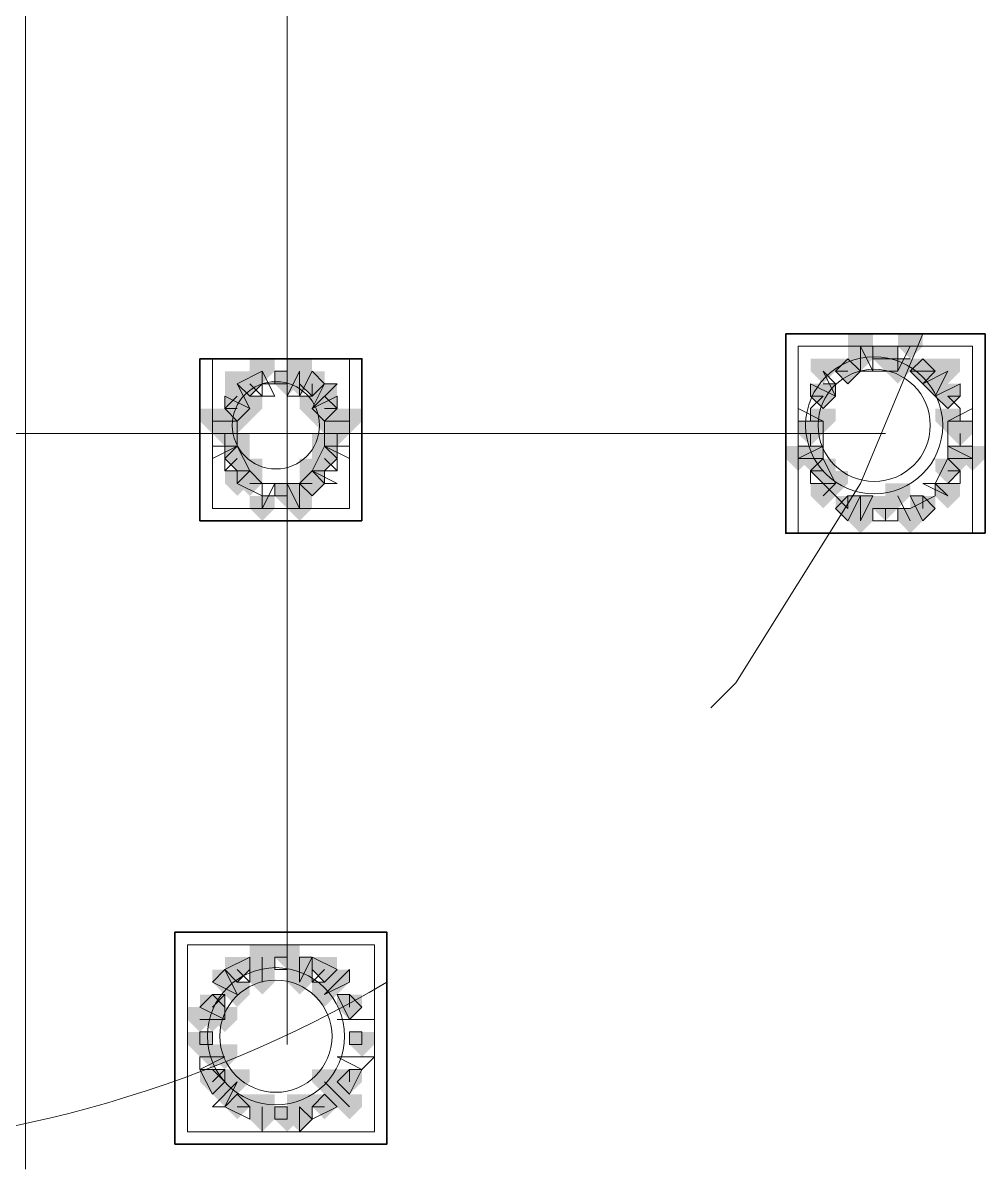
# Model space of a CAD drawing. Header units: millimetres. Extents: x 2315 to 4619, y 1334 to 1897.
# Drawn here: x 4019.26 to 4023.97, y 1548.6 to 1554.21 of the extents above; entities that cross this region are included whole.
import ezdxf

# ---------------------------------------------------------------- set-up
doc = ezdxf.new("R2010")
doc.units = ezdxf.units.MM
for name, color, linetype, true_color in [('PDF_10', 7, 'Continuous', 0x00b85c), ('PDF_8剖面层', 7, 'Continuous', 0xdcdcdc), ('PDF_AXIS', 7, 'Continuous', 0x00b85c), ('PDF_柱构件', 7, 'Continuous', 0x00b85c), ('PDF_转运站初步方案', 7, 'Continuous', 0x00b85c)]:
    doc.layers.add(name, color=color, linetype=linetype, true_color=true_color)
doc.layers.add('PDF_中心线层', color=1, linetype='Continuous')
doc.layers.add('PDF_粗实线层', color=7, linetype='Continuous')

msp = doc.modelspace()

# ---------------------------------------------------------------- hatches: boundary and pattern name
at = {"layer": 'PDF_10', "transparency": 33554559}
for points in [[(4023.4842, 1552.6298), (4023.4231, 1552.6298), (4023.4231, 1552.5687), (4023.4842, 1552.5076), (4023.5453, 1552.5687), (4023.5453, 1552.6298)], [(4023.4842, 1552.6298), (4023.4231, 1552.6298), (4023.4231, 1552.5687), (4023.4842, 1552.5076), (4023.5453, 1552.5687), (4023.5453, 1552.6298)], [(4023.4842, 1552.6298), (4023.4231, 1552.6298), (4023.4231, 1552.5687), (4023.4842, 1552.5076), (4023.5453, 1552.5687), (4023.5453, 1552.6298)], [(4023.3009, 1552.5687), (4023.2399, 1552.5687), (4023.2399, 1552.5076), (4023.3009, 1552.4466), (4023.362, 1552.5076), (4023.362, 1552.5687)], [(4023.3009, 1552.5687), (4023.2399, 1552.5687), (4023.2399, 1552.5076), (4023.3009, 1552.4466), (4023.362, 1552.5076), (4023.362, 1552.5687)], [(4023.3009, 1552.5687), (4023.2399, 1552.5687), (4023.2399, 1552.5076), (4023.3009, 1552.4466), (4023.362, 1552.5076), (4023.362, 1552.5687)], [(4023.6674, 1552.5687), (4023.6063, 1552.5687), (4023.6063, 1552.5076), (4023.6674, 1552.4466), (4023.7285, 1552.5076), (4023.7285, 1552.5687)], [(4023.6674, 1552.5687), (4023.6063, 1552.5687), (4023.6063, 1552.5076), (4023.6674, 1552.4466), (4023.7285, 1552.5076), (4023.7285, 1552.5687)], [(4023.6674, 1552.5687), (4023.6063, 1552.5687), (4023.6063, 1552.5076), (4023.6674, 1552.4466), (4023.7285, 1552.5076), (4023.7285, 1552.5687)], [(4020.369, 1552.5076), (4020.308, 1552.5076), (4020.308, 1552.4466), (4020.369, 1552.3855), (4020.4301, 1552.4466), (4020.4301, 1552.5076)], [(4020.369, 1552.5076), (4020.308, 1552.5076), (4020.308, 1552.4466), (4020.369, 1552.3855), (4020.4301, 1552.4466), (4020.4301, 1552.5076)], [(4020.5523, 1552.5076), (4020.4912, 1552.5076), (4020.4912, 1552.4466), (4020.5523, 1552.3855), (4020.6134, 1552.4466), (4020.6134, 1552.5076)], [(4020.5523, 1552.5076), (4020.4912, 1552.5076), (4020.4912, 1552.4466), (4020.5523, 1552.3855), (4020.6134, 1552.4466), (4020.6134, 1552.5076)], [(4020.6745, 1552.5076), (4020.6134, 1552.5076), (4020.6134, 1552.4466), (4020.6745, 1552.3855), (4020.7355, 1552.4466), (4020.7355, 1552.5076)], [(4020.6745, 1552.5076), (4020.6134, 1552.5076), (4020.6134, 1552.4466), (4020.6745, 1552.3855), (4020.7355, 1552.4466), (4020.7355, 1552.5076)], [(4023.1788, 1552.4466), (4023.1177, 1552.4466), (4023.1177, 1552.3855), (4023.1788, 1552.3244), (4023.2399, 1552.3855), (4023.2399, 1552.4466)], [(4023.1788, 1552.4466), (4023.1177, 1552.4466), (4023.1177, 1552.3855), (4023.1788, 1552.3244), (4023.2399, 1552.3855), (4023.2399, 1552.4466)], [(4023.7896, 1552.4466), (4023.7285, 1552.4466), (4023.7285, 1552.3855), (4023.7896, 1552.3244), (4023.8507, 1552.3855), (4023.8507, 1552.4466)], [(4023.7896, 1552.4466), (4023.7285, 1552.4466), (4023.7285, 1552.3855), (4023.7896, 1552.3244), (4023.8507, 1552.3855), (4023.8507, 1552.4466)], [(4020.308, 1552.3855), (4020.2469, 1552.3855), (4020.2469, 1552.3244), (4020.308, 1552.2633), (4020.369, 1552.3244), (4020.369, 1552.3855)], [(4020.308, 1552.3855), (4020.2469, 1552.3855), (4020.2469, 1552.3244), (4020.308, 1552.2633), (4020.369, 1552.3244), (4020.369, 1552.3855)], [(4020.7355, 1552.3855), (4020.6745, 1552.3855), (4020.6745, 1552.3244), (4020.7355, 1552.2633), (4020.7966, 1552.3244), (4020.7966, 1552.3855)], [(4020.7355, 1552.3855), (4020.6745, 1552.3855), (4020.6745, 1552.3244), (4020.7355, 1552.2633), (4020.7966, 1552.3244), (4020.7966, 1552.3855)], [(4020.2469, 1552.2633), (4020.1858, 1552.2633), (4020.1858, 1552.2022), (4020.2469, 1552.1412), (4020.308, 1552.2022), (4020.308, 1552.2633)], [(4020.2469, 1552.2633), (4020.1858, 1552.2633), (4020.1858, 1552.2022), (4020.2469, 1552.1412), (4020.308, 1552.2022), (4020.308, 1552.2633)], [(4020.2469, 1552.2633), (4020.1858, 1552.2633), (4020.1858, 1552.2022), (4020.2469, 1552.1412), (4020.308, 1552.2022), (4020.308, 1552.2633)], [(4020.7966, 1552.2633), (4020.7355, 1552.2633), (4020.7355, 1552.2022), (4020.7966, 1552.1412), (4020.8577, 1552.2022), (4020.8577, 1552.2633)], [(4020.7966, 1552.2633), (4020.7355, 1552.2633), (4020.7355, 1552.2022), (4020.7966, 1552.1412), (4020.8577, 1552.2022), (4020.8577, 1552.2633)], [(4020.7966, 1552.2633), (4020.7355, 1552.2633), (4020.7355, 1552.2022), (4020.7966, 1552.1412), (4020.8577, 1552.2022), (4020.8577, 1552.2633)], [(4023.1177, 1552.2633), (4023.0566, 1552.2633), (4023.0566, 1552.2022), (4023.1177, 1552.1412), (4023.1788, 1552.2022), (4023.1788, 1552.2633)], [(4023.1177, 1552.2633), (4023.0566, 1552.2633), (4023.0566, 1552.2022), (4023.1177, 1552.1412), (4023.1788, 1552.2022), (4023.1788, 1552.2633)], [(4023.8507, 1552.2633), (4023.7896, 1552.2633), (4023.7896, 1552.2022), (4023.8507, 1552.1412), (4023.9118, 1552.2022), (4023.9118, 1552.2633)], [(4023.8507, 1552.2633), (4023.7896, 1552.2633), (4023.7896, 1552.2022), (4023.8507, 1552.1412), (4023.9118, 1552.2022), (4023.9118, 1552.2633)], [(4023.8507, 1552.2633), (4023.7896, 1552.2633), (4023.7896, 1552.2022), (4023.8507, 1552.1412), (4023.9118, 1552.2022), (4023.9118, 1552.2633)], [(4020.308, 1552.1412), (4020.2469, 1552.1412), (4020.2469, 1552.0801), (4020.308, 1552.019), (4020.369, 1552.0801), (4020.369, 1552.1412)], [(4020.308, 1552.1412), (4020.2469, 1552.1412), (4020.2469, 1552.0801), (4020.308, 1552.019), (4020.369, 1552.0801), (4020.369, 1552.1412)], [(4020.7355, 1552.1412), (4020.6745, 1552.1412), (4020.6745, 1552.0801), (4020.7355, 1552.019), (4020.7966, 1552.0801), (4020.7966, 1552.1412)], [(4020.7355, 1552.1412), (4020.6745, 1552.1412), (4020.6745, 1552.0801), (4020.7355, 1552.019), (4020.7966, 1552.0801), (4020.7966, 1552.1412)], [(4023.1788, 1552.0801), (4023.1177, 1552.0801), (4023.1177, 1552.019), (4023.1788, 1551.9579), (4023.2399, 1552.019), (4023.2399, 1552.0801)], [(4023.1788, 1552.0801), (4023.1177, 1552.0801), (4023.1177, 1552.019), (4023.1788, 1551.9579), (4023.2399, 1552.019), (4023.2399, 1552.0801)], [(4023.7896, 1552.0801), (4023.7285, 1552.0801), (4023.7285, 1552.019), (4023.7896, 1551.9579), (4023.8507, 1552.019), (4023.8507, 1552.0801)], [(4023.7896, 1552.0801), (4023.7285, 1552.0801), (4023.7285, 1552.019), (4023.7896, 1551.9579), (4023.8507, 1552.019), (4023.8507, 1552.0801)], [(4020.369, 1552.019), (4020.308, 1552.019), (4020.308, 1551.9579), (4020.369, 1551.8968), (4020.4301, 1551.9579), (4020.4301, 1552.019)], [(4020.369, 1552.019), (4020.308, 1552.019), (4020.308, 1551.9579), (4020.369, 1551.8968), (4020.4301, 1551.9579), (4020.4301, 1552.019)], [(4020.6745, 1552.019), (4020.6134, 1552.019), (4020.6134, 1551.9579), (4020.6745, 1551.8968), (4020.7355, 1551.9579), (4020.7355, 1552.019)], [(4020.6745, 1552.019), (4020.6134, 1552.019), (4020.6134, 1551.9579), (4020.6745, 1551.8968), (4020.7355, 1551.9579), (4020.7355, 1552.019)], [(4020.6745, 1552.019), (4020.6134, 1552.019), (4020.6134, 1551.9579), (4020.6745, 1551.8968), (4020.7355, 1551.9579), (4020.7355, 1552.019)], [(4020.5523, 1551.9579), (4020.4912, 1551.9579), (4020.4912, 1551.8968), (4020.5523, 1551.8357), (4020.6134, 1551.8968), (4020.6134, 1551.9579)], [(4020.5523, 1551.9579), (4020.4912, 1551.9579), (4020.4912, 1551.8968), (4020.5523, 1551.8357), (4020.6134, 1551.8968), (4020.6134, 1551.9579)], [(4023.3009, 1551.8968), (4023.2399, 1551.8968), (4023.2399, 1551.8357), (4023.3009, 1551.7747), (4023.362, 1551.8357), (4023.362, 1551.8968)], [(4023.3009, 1551.8968), (4023.2399, 1551.8968), (4023.2399, 1551.8357), (4023.3009, 1551.7747), (4023.362, 1551.8357), (4023.362, 1551.8968)], [(4023.4842, 1551.8968), (4023.4231, 1551.8968), (4023.4231, 1551.8357), (4023.4842, 1551.7747), (4023.5453, 1551.8357), (4023.5453, 1551.8968)], [(4023.4842, 1551.8968), (4023.4231, 1551.8968), (4023.4231, 1551.8357), (4023.4842, 1551.7747), (4023.5453, 1551.8357), (4023.5453, 1551.8968)], [(4023.6674, 1551.8968), (4023.6063, 1551.8968), (4023.6063, 1551.8357), (4023.6674, 1551.7747), (4023.7285, 1551.8357), (4023.7285, 1551.8968)], [(4023.6674, 1551.8968), (4023.6063, 1551.8968), (4023.6063, 1551.8357), (4023.6674, 1551.7747), (4023.7285, 1551.8357), (4023.7285, 1551.8968)], [(4020.5523, 1549.6979), (4020.4912, 1549.6979), (4020.4912, 1549.6368), (4020.5523, 1549.5757), (4020.6134, 1549.6368), (4020.6134, 1549.6979)], [(4020.5523, 1549.6979), (4020.4912, 1549.6979), (4020.4912, 1549.6368), (4020.5523, 1549.5757), (4020.6134, 1549.6368), (4020.6134, 1549.6979)], [(4020.308, 1549.6368), (4020.2469, 1549.6368), (4020.2469, 1549.5757), (4020.308, 1549.5147), (4020.369, 1549.5757), (4020.369, 1549.6368)], [(4020.308, 1549.6368), (4020.2469, 1549.6368), (4020.2469, 1549.5757), (4020.308, 1549.5147), (4020.369, 1549.5757), (4020.369, 1549.6368)], [(4020.7355, 1549.6368), (4020.6745, 1549.6368), (4020.6745, 1549.5757), (4020.7355, 1549.5147), (4020.7966, 1549.5757), (4020.7966, 1549.6368)], [(4020.7355, 1549.6368), (4020.6745, 1549.6368), (4020.6745, 1549.5757), (4020.7355, 1549.5147), (4020.7966, 1549.5757), (4020.7966, 1549.6368)], [(4020.1858, 1549.4536), (4020.1247, 1549.4536), (4020.1247, 1549.3925), (4020.1858, 1549.3314), (4020.2469, 1549.3925), (4020.2469, 1549.4536)], [(4020.1858, 1549.4536), (4020.1247, 1549.4536), (4020.1247, 1549.3925), (4020.1858, 1549.3314), (4020.2469, 1549.3925), (4020.2469, 1549.4536)], [(4020.8577, 1549.4536), (4020.7966, 1549.4536), (4020.7966, 1549.3925), (4020.8577, 1549.3314), (4020.9188, 1549.3925), (4020.9188, 1549.4536)], [(4020.8577, 1549.4536), (4020.7966, 1549.4536), (4020.7966, 1549.3925), (4020.8577, 1549.3314), (4020.9188, 1549.3925), (4020.9188, 1549.4536)], [(4020.1247, 1549.2703), (4020.0636, 1549.2703), (4020.0636, 1549.2093), (4020.1247, 1549.1482), (4020.1858, 1549.2093), (4020.1858, 1549.2703)], [(4020.1247, 1549.2703), (4020.0636, 1549.2703), (4020.0636, 1549.2093), (4020.1247, 1549.1482), (4020.1858, 1549.2093), (4020.1858, 1549.2703)], [(4020.9188, 1549.2703), (4020.8577, 1549.2703), (4020.8577, 1549.2093), (4020.9188, 1549.1482), (4020.9799, 1549.2093), (4020.9799, 1549.2703)], [(4020.9188, 1549.2703), (4020.8577, 1549.2703), (4020.8577, 1549.2093), (4020.9188, 1549.1482), (4020.9799, 1549.2093), (4020.9799, 1549.2703)], [(4020.1858, 1549.0871), (4020.1247, 1549.0871), (4020.1247, 1549.026), (4020.1858, 1548.9649), (4020.2469, 1549.026), (4020.2469, 1549.0871)], [(4020.1858, 1549.0871), (4020.1247, 1549.0871), (4020.1247, 1549.026), (4020.1858, 1548.9649), (4020.2469, 1549.026), (4020.2469, 1549.0871)], [(4020.8577, 1549.0871), (4020.7966, 1549.0871), (4020.7966, 1549.026), (4020.8577, 1548.9649), (4020.9188, 1549.026), (4020.9188, 1549.0871)], [(4020.8577, 1549.0871), (4020.7966, 1549.0871), (4020.7966, 1549.026), (4020.8577, 1548.9649), (4020.9188, 1549.026), (4020.9188, 1549.0871)], [(4020.308, 1548.9649), (4020.2469, 1548.9649), (4020.2469, 1548.9039), (4020.308, 1548.8428), (4020.369, 1548.9039), (4020.369, 1548.9649)], [(4020.308, 1548.9649), (4020.2469, 1548.9649), (4020.2469, 1548.9039), (4020.308, 1548.8428), (4020.369, 1548.9039), (4020.369, 1548.9649)], [(4020.7355, 1548.9649), (4020.6745, 1548.9649), (4020.6745, 1548.9039), (4020.7355, 1548.8428), (4020.7966, 1548.9039), (4020.7966, 1548.9649)], [(4020.7355, 1548.9649), (4020.6745, 1548.9649), (4020.6745, 1548.9039), (4020.7355, 1548.8428), (4020.7966, 1548.9039), (4020.7966, 1548.9649)], [(4020.5523, 1548.9039), (4020.4912, 1548.9039), (4020.4912, 1548.8428), (4020.5523, 1548.7817), (4020.6134, 1548.8428), (4020.6134, 1548.9039)], [(4020.5523, 1548.9039), (4020.4912, 1548.9039), (4020.4912, 1548.8428), (4020.5523, 1548.7817), (4020.6134, 1548.8428), (4020.6134, 1548.9039)]]:
    msp.add_hatch(color=256, dxfattribs=at).paths.add_polyline_path(points)
at = {"layer": 'PDF_柱构件', "transparency": 33554559}
for points in [[(4023.362, 1552.6909), (4023.3009, 1552.6909), (4023.3009, 1552.6298), (4023.362, 1552.5687), (4023.4231, 1552.6298), (4023.4231, 1552.6909)], [(4023.6063, 1552.6909), (4023.5453, 1552.6909), (4023.5453, 1552.6298), (4023.6063, 1552.5687), (4023.6674, 1552.6298), (4023.6674, 1552.6909)], [(4023.362, 1552.6298), (4023.3009, 1552.6298), (4023.3009, 1552.5687), (4023.362, 1552.5076), (4023.4231, 1552.5687), (4023.4231, 1552.6298)], [(4020.4301, 1552.5687), (4020.369, 1552.5687), (4020.369, 1552.5076), (4020.4301, 1552.4466), (4020.4912, 1552.5076), (4020.4912, 1552.5687)], [(4020.6134, 1552.5687), (4020.5523, 1552.5687), (4020.5523, 1552.5076), (4020.6134, 1552.4466), (4020.6745, 1552.5076), (4020.6745, 1552.5687)], [(4023.1788, 1552.5687), (4023.1177, 1552.5687), (4023.1177, 1552.5076), (4023.1788, 1552.4466), (4023.2399, 1552.5076), (4023.2399, 1552.5687)], [(4023.5453, 1552.5687), (4023.4842, 1552.5687), (4023.4842, 1552.5076), (4023.5453, 1552.4466), (4023.6063, 1552.5076), (4023.6063, 1552.5687)], [(4023.7896, 1552.5687), (4023.7285, 1552.5687), (4023.7285, 1552.5076), (4023.7896, 1552.4466), (4023.8507, 1552.5076), (4023.8507, 1552.5687)], [(4020.308, 1552.5076), (4020.2469, 1552.5076), (4020.2469, 1552.4466), (4020.308, 1552.3855), (4020.369, 1552.4466), (4020.369, 1552.5076)], [(4020.6134, 1552.5076), (4020.5523, 1552.5076), (4020.5523, 1552.4466), (4020.6134, 1552.3855), (4020.6745, 1552.4466), (4020.6745, 1552.5076)], [(4023.7285, 1552.5076), (4023.6674, 1552.5076), (4023.6674, 1552.4466), (4023.7285, 1552.3855), (4023.7896, 1552.4466), (4023.7896, 1552.5076)], [(4020.308, 1552.4466), (4020.2469, 1552.4466), (4020.2469, 1552.3855), (4020.308, 1552.3244), (4020.369, 1552.3855), (4020.369, 1552.4466)], [(4020.7355, 1552.4466), (4020.6745, 1552.4466), (4020.6745, 1552.3855), (4020.7355, 1552.3244), (4020.7966, 1552.3855), (4020.7966, 1552.4466)], [(4020.369, 1552.3855), (4020.308, 1552.3855), (4020.308, 1552.3244), (4020.369, 1552.2633), (4020.4301, 1552.3244), (4020.4301, 1552.3855)], [(4020.6745, 1552.3855), (4020.6134, 1552.3855), (4020.6134, 1552.3244), (4020.6745, 1552.2633), (4020.7355, 1552.3244), (4020.7355, 1552.3855)], [(4020.1858, 1552.3244), (4020.1247, 1552.3244), (4020.1247, 1552.2633), (4020.1858, 1552.2022), (4020.2469, 1552.2633), (4020.2469, 1552.3244)], [(4020.2469, 1552.3244), (4020.1858, 1552.3244), (4020.1858, 1552.2633), (4020.2469, 1552.2022), (4020.308, 1552.2633), (4020.308, 1552.3244)], [(4020.308, 1552.3244), (4020.2469, 1552.3244), (4020.2469, 1552.2633), (4020.308, 1552.2022), (4020.369, 1552.2633), (4020.369, 1552.3244)], [(4020.7355, 1552.3244), (4020.6745, 1552.3244), (4020.6745, 1552.2633), (4020.7355, 1552.2022), (4020.7966, 1552.2633), (4020.7966, 1552.3244)], [(4020.7966, 1552.3244), (4020.7355, 1552.3244), (4020.7355, 1552.2633), (4020.7966, 1552.2022), (4020.8577, 1552.2633), (4020.8577, 1552.3244)], [(4020.8577, 1552.3244), (4020.7966, 1552.3244), (4020.7966, 1552.2633), (4020.8577, 1552.2022), (4020.9188, 1552.2633), (4020.9188, 1552.3244)], [(4023.1788, 1552.3244), (4023.1177, 1552.3244), (4023.1177, 1552.2633), (4023.1788, 1552.2022), (4023.2399, 1552.2633), (4023.2399, 1552.3244)], [(4023.7896, 1552.3244), (4023.7285, 1552.3244), (4023.7285, 1552.2633), (4023.7896, 1552.2022), (4023.8507, 1552.2633), (4023.8507, 1552.3244)], [(4020.308, 1552.2022), (4020.2469, 1552.2022), (4020.2469, 1552.1412), (4020.308, 1552.0801), (4020.369, 1552.1412), (4020.369, 1552.2022)], [(4020.7355, 1552.2022), (4020.6745, 1552.2022), (4020.6745, 1552.1412), (4020.7355, 1552.0801), (4020.7966, 1552.1412), (4020.7966, 1552.2022)], [(4023.0566, 1552.1412), (4022.9955, 1552.1412), (4022.9955, 1552.0801), (4023.0566, 1552.019), (4023.1177, 1552.0801), (4023.1177, 1552.1412)], [(4023.1177, 1552.1412), (4023.0566, 1552.1412), (4023.0566, 1552.0801), (4023.1177, 1552.019), (4023.1788, 1552.0801), (4023.1788, 1552.1412)], [(4023.8507, 1552.1412), (4023.7896, 1552.1412), (4023.7896, 1552.0801), (4023.8507, 1552.019), (4023.9118, 1552.0801), (4023.9118, 1552.1412)], [(4023.9118, 1552.1412), (4023.8507, 1552.1412), (4023.8507, 1552.0801), (4023.9118, 1552.019), (4023.9728, 1552.0801), (4023.9728, 1552.1412)], [(4020.369, 1552.0801), (4020.308, 1552.0801), (4020.308, 1552.019), (4020.369, 1551.9579), (4020.4301, 1552.019), (4020.4301, 1552.0801)], [(4020.6745, 1552.0801), (4020.6134, 1552.0801), (4020.6134, 1552.019), (4020.6745, 1551.9579), (4020.7355, 1552.019), (4020.7355, 1552.0801)], [(4020.308, 1552.019), (4020.2469, 1552.019), (4020.2469, 1551.9579), (4020.308, 1551.8968), (4020.369, 1551.9579), (4020.369, 1552.019)], [(4023.2399, 1552.019), (4023.1788, 1552.019), (4023.1788, 1551.9579), (4023.2399, 1551.8968), (4023.3009, 1551.9579), (4023.3009, 1552.019)], [(4020.6134, 1551.9579), (4020.5523, 1551.9579), (4020.5523, 1551.8968), (4020.6134, 1551.8357), (4020.6745, 1551.8968), (4020.6745, 1551.9579)], [(4023.1788, 1551.9579), (4023.1177, 1551.9579), (4023.1177, 1551.8968), (4023.1788, 1551.8357), (4023.2399, 1551.8968), (4023.2399, 1551.9579)], [(4023.5453, 1551.9579), (4023.4842, 1551.9579), (4023.4842, 1551.8968), (4023.5453, 1551.8357), (4023.6063, 1551.8968), (4023.6063, 1551.9579)], [(4023.7896, 1551.9579), (4023.7285, 1551.9579), (4023.7285, 1551.8968), (4023.7896, 1551.8357), (4023.8507, 1551.8968), (4023.8507, 1551.9579)], [(4020.4301, 1551.8968), (4020.369, 1551.8968), (4020.369, 1551.8357), (4020.4301, 1551.7747), (4020.4912, 1551.8357), (4020.4912, 1551.8968)], [(4020.6134, 1551.8968), (4020.5523, 1551.8968), (4020.5523, 1551.8357), (4020.6134, 1551.7747), (4020.6745, 1551.8357), (4020.6745, 1551.8968)], [(4023.362, 1551.8968), (4023.3009, 1551.8968), (4023.3009, 1551.8357), (4023.362, 1551.7747), (4023.4231, 1551.8357), (4023.4231, 1551.8968)], [(4023.362, 1551.8357), (4023.3009, 1551.8357), (4023.3009, 1551.7747), (4023.362, 1551.7136), (4023.4231, 1551.7747), (4023.4231, 1551.8357)], [(4023.6063, 1551.8357), (4023.5453, 1551.8357), (4023.5453, 1551.7747), (4023.6063, 1551.7136), (4023.6674, 1551.7747), (4023.6674, 1551.8357)], [(4020.4301, 1549.6979), (4020.369, 1549.6979), (4020.369, 1549.6368), (4020.4301, 1549.5757), (4020.4912, 1549.6368), (4020.4912, 1549.6979)], [(4020.4301, 1549.6368), (4020.369, 1549.6368), (4020.369, 1549.5757), (4020.4301, 1549.5147), (4020.4912, 1549.5757), (4020.4912, 1549.6368)], [(4020.6134, 1549.6368), (4020.5523, 1549.6368), (4020.5523, 1549.5757), (4020.6134, 1549.5147), (4020.6745, 1549.5757), (4020.6745, 1549.6368)], [(4020.2469, 1549.5757), (4020.1858, 1549.5757), (4020.1858, 1549.5147), (4020.2469, 1549.4536), (4020.308, 1549.5147), (4020.308, 1549.5757)], [(4020.4301, 1549.5757), (4020.369, 1549.5757), (4020.369, 1549.5147), (4020.4301, 1549.4536), (4020.4912, 1549.5147), (4020.4912, 1549.5757)], [(4020.6134, 1549.5757), (4020.5523, 1549.5757), (4020.5523, 1549.5147), (4020.6134, 1549.4536), (4020.6745, 1549.5147), (4020.6745, 1549.5757)], [(4020.7966, 1549.5757), (4020.7355, 1549.5757), (4020.7355, 1549.5147), (4020.7966, 1549.4536), (4020.8577, 1549.5147), (4020.8577, 1549.5757)], [(4020.308, 1549.5147), (4020.2469, 1549.5147), (4020.2469, 1549.4536), (4020.308, 1549.3925), (4020.369, 1549.4536), (4020.369, 1549.5147)], [(4020.7355, 1549.5147), (4020.6745, 1549.5147), (4020.6745, 1549.4536), (4020.7355, 1549.3925), (4020.7966, 1549.4536), (4020.7966, 1549.5147)], [(4020.1247, 1549.3925), (4020.0636, 1549.3925), (4020.0636, 1549.3314), (4020.1247, 1549.2703), (4020.1858, 1549.3314), (4020.1858, 1549.3925)], [(4020.1858, 1549.3925), (4020.1247, 1549.3925), (4020.1247, 1549.3314), (4020.1858, 1549.2703), (4020.2469, 1549.3314), (4020.2469, 1549.3925)], [(4020.2469, 1549.3925), (4020.1858, 1549.3925), (4020.1858, 1549.3314), (4020.2469, 1549.2703), (4020.308, 1549.3314), (4020.308, 1549.3925)], [(4020.1858, 1549.2093), (4020.1247, 1549.2093), (4020.1247, 1549.1482), (4020.1858, 1549.0871), (4020.2469, 1549.1482), (4020.2469, 1549.2093)], [(4020.2469, 1549.2093), (4020.1858, 1549.2093), (4020.1858, 1549.1482), (4020.2469, 1549.0871), (4020.308, 1549.1482), (4020.308, 1549.2093)], [(4020.308, 1549.0871), (4020.2469, 1549.0871), (4020.2469, 1549.026), (4020.308, 1548.9649), (4020.369, 1549.026), (4020.369, 1549.0871)], [(4020.7355, 1549.0871), (4020.6745, 1549.0871), (4020.6745, 1549.026), (4020.7355, 1548.9649), (4020.7966, 1549.026), (4020.7966, 1549.0871)], [(4020.2469, 1549.026), (4020.1858, 1549.026), (4020.1858, 1548.9649), (4020.2469, 1548.9039), (4020.308, 1548.9649), (4020.308, 1549.026)], [(4020.7966, 1549.026), (4020.7355, 1549.026), (4020.7355, 1548.9649), (4020.7966, 1548.9039), (4020.8577, 1548.9649), (4020.8577, 1549.026)], [(4020.4301, 1548.9649), (4020.369, 1548.9649), (4020.369, 1548.9039), (4020.4301, 1548.8428), (4020.4912, 1548.9039), (4020.4912, 1548.9649)], [(4020.6134, 1548.9649), (4020.5523, 1548.9649), (4020.5523, 1548.9039), (4020.6134, 1548.8428), (4020.6745, 1548.9039), (4020.6745, 1548.9649)], [(4020.8577, 1548.9649), (4020.7966, 1548.9649), (4020.7966, 1548.9039), (4020.8577, 1548.8428), (4020.9188, 1548.9039), (4020.9188, 1548.9649)], [(4020.4301, 1548.9039), (4020.369, 1548.9039), (4020.369, 1548.8428), (4020.4301, 1548.7817), (4020.4912, 1548.8428), (4020.4912, 1548.9039)], [(4020.6134, 1548.9039), (4020.5523, 1548.9039), (4020.5523, 1548.8428), (4020.6134, 1548.7817), (4020.6745, 1548.8428), (4020.6745, 1548.9039)]]:
    msp.add_hatch(color=256, dxfattribs=at).paths.add_polyline_path(points)
at = {"layer": 'PDF_转运站初步方案', "transparency": 33554559}
for points in [[(4023.4842, 1552.6298), (4023.4231, 1552.6298), (4023.4231, 1552.5687), (4023.4842, 1552.5076), (4023.5453, 1552.5687), (4023.5453, 1552.6298)], [(4023.4842, 1552.6298), (4023.4231, 1552.6298), (4023.4231, 1552.5687), (4023.4842, 1552.5076), (4023.5453, 1552.5687), (4023.5453, 1552.6298)], [(4023.3009, 1552.5687), (4023.2399, 1552.5687), (4023.2399, 1552.5076), (4023.3009, 1552.4466), (4023.362, 1552.5076), (4023.362, 1552.5687)], [(4023.3009, 1552.5687), (4023.2399, 1552.5687), (4023.2399, 1552.5076), (4023.3009, 1552.4466), (4023.362, 1552.5076), (4023.362, 1552.5687)], [(4023.6674, 1552.5687), (4023.6063, 1552.5687), (4023.6063, 1552.5076), (4023.6674, 1552.4466), (4023.7285, 1552.5076), (4023.7285, 1552.5687)], [(4023.6674, 1552.5687), (4023.6063, 1552.5687), (4023.6063, 1552.5076), (4023.6674, 1552.4466), (4023.7285, 1552.5076), (4023.7285, 1552.5687)], [(4020.369, 1552.5076), (4020.308, 1552.5076), (4020.308, 1552.4466), (4020.369, 1552.3855), (4020.4301, 1552.4466), (4020.4301, 1552.5076)], [(4020.369, 1552.5076), (4020.308, 1552.5076), (4020.308, 1552.4466), (4020.369, 1552.3855), (4020.4301, 1552.4466), (4020.4301, 1552.5076)], [(4020.5523, 1552.5076), (4020.4912, 1552.5076), (4020.4912, 1552.4466), (4020.5523, 1552.3855), (4020.6134, 1552.4466), (4020.6134, 1552.5076)], [(4020.5523, 1552.5076), (4020.4912, 1552.5076), (4020.4912, 1552.4466), (4020.5523, 1552.3855), (4020.6134, 1552.4466), (4020.6134, 1552.5076)], [(4020.6745, 1552.5076), (4020.6134, 1552.5076), (4020.6134, 1552.4466), (4020.6745, 1552.3855), (4020.7355, 1552.4466), (4020.7355, 1552.5076)], [(4020.6745, 1552.5076), (4020.6134, 1552.5076), (4020.6134, 1552.4466), (4020.6745, 1552.3855), (4020.7355, 1552.4466), (4020.7355, 1552.5076)], [(4023.1788, 1552.4466), (4023.1177, 1552.4466), (4023.1177, 1552.3855), (4023.1788, 1552.3244), (4023.2399, 1552.3855), (4023.2399, 1552.4466)], [(4023.1788, 1552.4466), (4023.1177, 1552.4466), (4023.1177, 1552.3855), (4023.1788, 1552.3244), (4023.2399, 1552.3855), (4023.2399, 1552.4466)], [(4023.7896, 1552.4466), (4023.7285, 1552.4466), (4023.7285, 1552.3855), (4023.7896, 1552.3244), (4023.8507, 1552.3855), (4023.8507, 1552.4466)], [(4023.7896, 1552.4466), (4023.7285, 1552.4466), (4023.7285, 1552.3855), (4023.7896, 1552.3244), (4023.8507, 1552.3855), (4023.8507, 1552.4466)], [(4020.308, 1552.3855), (4020.2469, 1552.3855), (4020.2469, 1552.3244), (4020.308, 1552.2633), (4020.369, 1552.3244), (4020.369, 1552.3855)], [(4020.308, 1552.3855), (4020.2469, 1552.3855), (4020.2469, 1552.3244), (4020.308, 1552.2633), (4020.369, 1552.3244), (4020.369, 1552.3855)], [(4020.7355, 1552.3855), (4020.6745, 1552.3855), (4020.6745, 1552.3244), (4020.7355, 1552.2633), (4020.7966, 1552.3244), (4020.7966, 1552.3855)], [(4020.7355, 1552.3855), (4020.6745, 1552.3855), (4020.6745, 1552.3244), (4020.7355, 1552.2633), (4020.7966, 1552.3244), (4020.7966, 1552.3855)], [(4020.2469, 1552.2633), (4020.1858, 1552.2633), (4020.1858, 1552.2022), (4020.2469, 1552.1412), (4020.308, 1552.2022), (4020.308, 1552.2633)], [(4020.2469, 1552.2633), (4020.1858, 1552.2633), (4020.1858, 1552.2022), (4020.2469, 1552.1412), (4020.308, 1552.2022), (4020.308, 1552.2633)], [(4020.7966, 1552.2633), (4020.7355, 1552.2633), (4020.7355, 1552.2022), (4020.7966, 1552.1412), (4020.8577, 1552.2022), (4020.8577, 1552.2633)], [(4020.7966, 1552.2633), (4020.7355, 1552.2633), (4020.7355, 1552.2022), (4020.7966, 1552.1412), (4020.8577, 1552.2022), (4020.8577, 1552.2633)], [(4023.1177, 1552.2633), (4023.0566, 1552.2633), (4023.0566, 1552.2022), (4023.1177, 1552.1412), (4023.1788, 1552.2022), (4023.1788, 1552.2633)], [(4023.1177, 1552.2633), (4023.0566, 1552.2633), (4023.0566, 1552.2022), (4023.1177, 1552.1412), (4023.1788, 1552.2022), (4023.1788, 1552.2633)], [(4023.8507, 1552.2633), (4023.7896, 1552.2633), (4023.7896, 1552.2022), (4023.8507, 1552.1412), (4023.9118, 1552.2022), (4023.9118, 1552.2633)], [(4023.8507, 1552.2633), (4023.7896, 1552.2633), (4023.7896, 1552.2022), (4023.8507, 1552.1412), (4023.9118, 1552.2022), (4023.9118, 1552.2633)], [(4020.308, 1552.1412), (4020.2469, 1552.1412), (4020.2469, 1552.0801), (4020.308, 1552.019), (4020.369, 1552.0801), (4020.369, 1552.1412)], [(4020.308, 1552.1412), (4020.2469, 1552.1412), (4020.2469, 1552.0801), (4020.308, 1552.019), (4020.369, 1552.0801), (4020.369, 1552.1412)], [(4020.7355, 1552.1412), (4020.6745, 1552.1412), (4020.6745, 1552.0801), (4020.7355, 1552.019), (4020.7966, 1552.0801), (4020.7966, 1552.1412)], [(4020.7355, 1552.1412), (4020.6745, 1552.1412), (4020.6745, 1552.0801), (4020.7355, 1552.019), (4020.7966, 1552.0801), (4020.7966, 1552.1412)], [(4023.1788, 1552.0801), (4023.1177, 1552.0801), (4023.1177, 1552.019), (4023.1788, 1551.9579), (4023.2399, 1552.019), (4023.2399, 1552.0801)], [(4023.1788, 1552.0801), (4023.1177, 1552.0801), (4023.1177, 1552.019), (4023.1788, 1551.9579), (4023.2399, 1552.019), (4023.2399, 1552.0801)], [(4023.7896, 1552.0801), (4023.7285, 1552.0801), (4023.7285, 1552.019), (4023.7896, 1551.9579), (4023.8507, 1552.019), (4023.8507, 1552.0801)], [(4023.7896, 1552.0801), (4023.7285, 1552.0801), (4023.7285, 1552.019), (4023.7896, 1551.9579), (4023.8507, 1552.019), (4023.8507, 1552.0801)], [(4020.369, 1552.019), (4020.308, 1552.019), (4020.308, 1551.9579), (4020.369, 1551.8968), (4020.4301, 1551.9579), (4020.4301, 1552.019)], [(4020.369, 1552.019), (4020.308, 1552.019), (4020.308, 1551.9579), (4020.369, 1551.8968), (4020.4301, 1551.9579), (4020.4301, 1552.019)], [(4020.6745, 1552.019), (4020.6134, 1552.019), (4020.6134, 1551.9579), (4020.6745, 1551.8968), (4020.7355, 1551.9579), (4020.7355, 1552.019)], [(4020.6745, 1552.019), (4020.6134, 1552.019), (4020.6134, 1551.9579), (4020.6745, 1551.8968), (4020.7355, 1551.9579), (4020.7355, 1552.019)], [(4020.5523, 1551.9579), (4020.4912, 1551.9579), (4020.4912, 1551.8968), (4020.5523, 1551.8357), (4020.6134, 1551.8968), (4020.6134, 1551.9579)], [(4020.5523, 1551.9579), (4020.4912, 1551.9579), (4020.4912, 1551.8968), (4020.5523, 1551.8357), (4020.6134, 1551.8968), (4020.6134, 1551.9579)], [(4023.3009, 1551.8968), (4023.2399, 1551.8968), (4023.2399, 1551.8357), (4023.3009, 1551.7747), (4023.362, 1551.8357), (4023.362, 1551.8968)], [(4023.3009, 1551.8968), (4023.2399, 1551.8968), (4023.2399, 1551.8357), (4023.3009, 1551.7747), (4023.362, 1551.8357), (4023.362, 1551.8968)], [(4023.4842, 1551.8968), (4023.4231, 1551.8968), (4023.4231, 1551.8357), (4023.4842, 1551.7747), (4023.5453, 1551.8357), (4023.5453, 1551.8968)], [(4023.4842, 1551.8968), (4023.4231, 1551.8968), (4023.4231, 1551.8357), (4023.4842, 1551.7747), (4023.5453, 1551.8357), (4023.5453, 1551.8968)], [(4023.6674, 1551.8968), (4023.6063, 1551.8968), (4023.6063, 1551.8357), (4023.6674, 1551.7747), (4023.7285, 1551.8357), (4023.7285, 1551.8968)], [(4023.6674, 1551.8968), (4023.6063, 1551.8968), (4023.6063, 1551.8357), (4023.6674, 1551.7747), (4023.7285, 1551.8357), (4023.7285, 1551.8968)], [(4020.5523, 1549.6979), (4020.4912, 1549.6979), (4020.4912, 1549.6368), (4020.5523, 1549.5757), (4020.6134, 1549.6368), (4020.6134, 1549.6979)], [(4020.5523, 1549.6979), (4020.4912, 1549.6979), (4020.4912, 1549.6368), (4020.5523, 1549.5757), (4020.6134, 1549.6368), (4020.6134, 1549.6979)], [(4020.308, 1549.6368), (4020.2469, 1549.6368), (4020.2469, 1549.5757), (4020.308, 1549.5147), (4020.369, 1549.5757), (4020.369, 1549.6368)], [(4020.308, 1549.6368), (4020.2469, 1549.6368), (4020.2469, 1549.5757), (4020.308, 1549.5147), (4020.369, 1549.5757), (4020.369, 1549.6368)], [(4020.7355, 1549.6368), (4020.6745, 1549.6368), (4020.6745, 1549.5757), (4020.7355, 1549.5147), (4020.7966, 1549.5757), (4020.7966, 1549.6368)], [(4020.7355, 1549.6368), (4020.6745, 1549.6368), (4020.6745, 1549.5757), (4020.7355, 1549.5147), (4020.7966, 1549.5757), (4020.7966, 1549.6368)], [(4020.1858, 1549.4536), (4020.1247, 1549.4536), (4020.1247, 1549.3925), (4020.1858, 1549.3314), (4020.2469, 1549.3925), (4020.2469, 1549.4536)], [(4020.1858, 1549.4536), (4020.1247, 1549.4536), (4020.1247, 1549.3925), (4020.1858, 1549.3314), (4020.2469, 1549.3925), (4020.2469, 1549.4536)], [(4020.8577, 1549.4536), (4020.7966, 1549.4536), (4020.7966, 1549.3925), (4020.8577, 1549.3314), (4020.9188, 1549.3925), (4020.9188, 1549.4536)], [(4020.8577, 1549.4536), (4020.7966, 1549.4536), (4020.7966, 1549.3925), (4020.8577, 1549.3314), (4020.9188, 1549.3925), (4020.9188, 1549.4536)], [(4020.1247, 1549.2703), (4020.0636, 1549.2703), (4020.0636, 1549.2093), (4020.1247, 1549.1482), (4020.1858, 1549.2093), (4020.1858, 1549.2703)], [(4020.1247, 1549.2703), (4020.0636, 1549.2703), (4020.0636, 1549.2093), (4020.1247, 1549.1482), (4020.1858, 1549.2093), (4020.1858, 1549.2703)], [(4020.9188, 1549.2703), (4020.8577, 1549.2703), (4020.8577, 1549.2093), (4020.9188, 1549.1482), (4020.9799, 1549.2093), (4020.9799, 1549.2703)], [(4020.9188, 1549.2703), (4020.8577, 1549.2703), (4020.8577, 1549.2093), (4020.9188, 1549.1482), (4020.9799, 1549.2093), (4020.9799, 1549.2703)], [(4020.1858, 1549.0871), (4020.1247, 1549.0871), (4020.1247, 1549.026), (4020.1858, 1548.9649), (4020.2469, 1549.026), (4020.2469, 1549.0871)], [(4020.1858, 1549.0871), (4020.1247, 1549.0871), (4020.1247, 1549.026), (4020.1858, 1548.9649), (4020.2469, 1549.026), (4020.2469, 1549.0871)], [(4020.8577, 1549.0871), (4020.7966, 1549.0871), (4020.7966, 1549.026), (4020.8577, 1548.9649), (4020.9188, 1549.026), (4020.9188, 1549.0871)], [(4020.8577, 1549.0871), (4020.7966, 1549.0871), (4020.7966, 1549.026), (4020.8577, 1548.9649), (4020.9188, 1549.026), (4020.9188, 1549.0871)], [(4020.308, 1548.9649), (4020.2469, 1548.9649), (4020.2469, 1548.9039), (4020.308, 1548.8428), (4020.369, 1548.9039), (4020.369, 1548.9649)], [(4020.308, 1548.9649), (4020.2469, 1548.9649), (4020.2469, 1548.9039), (4020.308, 1548.8428), (4020.369, 1548.9039), (4020.369, 1548.9649)], [(4020.7355, 1548.9649), (4020.6745, 1548.9649), (4020.6745, 1548.9039), (4020.7355, 1548.8428), (4020.7966, 1548.9039), (4020.7966, 1548.9649)], [(4020.7355, 1548.9649), (4020.6745, 1548.9649), (4020.6745, 1548.9039), (4020.7355, 1548.8428), (4020.7966, 1548.9039), (4020.7966, 1548.9649)], [(4020.5523, 1548.9039), (4020.4912, 1548.9039), (4020.4912, 1548.8428), (4020.5523, 1548.7817), (4020.6134, 1548.8428), (4020.6134, 1548.9039)], [(4020.5523, 1548.9039), (4020.4912, 1548.9039), (4020.4912, 1548.8428), (4020.5523, 1548.7817), (4020.6134, 1548.8428), (4020.6134, 1548.9039)]]:
    msp.add_hatch(color=256, dxfattribs=at).paths.add_polyline_path(points)

# ---------------------------------------------------------------- linework, layer by layer
at = {"layer": 'PDF_10', "lineweight": 18}
for points in [[(4023.4231, 1552.5687), (4023.5453, 1552.5687)], [(4020.4912, 1552.4466), (4020.5523, 1552.4466), (4020.5523, 1552.5076)], [(4023.2399, 1552.5076), (4023.3009, 1552.5076)], [(4023.6063, 1552.5076), (4023.7285, 1552.5076)], [(4020.369, 1552.3855), (4020.4301, 1552.4466)], [(4020.4301, 1552.3855), (4020.369, 1552.4466)], [(4020.6134, 1552.4466), (4020.6745, 1552.3855), (4020.6745, 1552.4466)], [(4020.308, 1552.3244), (4020.2469, 1552.3244), (4020.308, 1552.3855)], [(4020.7355, 1552.3855), (4020.7966, 1552.3244), (4020.7355, 1552.3244)], [(4023.1177, 1552.3244), (4023.1788, 1552.3855), (4023.1177, 1552.3855)], [(4023.8507, 1552.3855), (4023.7896, 1552.3855), (4023.8507, 1552.3244)], [(4020.2469, 1552.1412), (4020.2469, 1552.2022)], [(4020.7966, 1552.2022), (4020.7966, 1552.1412)], [(4023.1177, 1552.1412), (4023.1177, 1552.2022), (4023.0566, 1552.2022)], [(4023.8507, 1552.2022), (4023.8507, 1552.1412)], [(4020.308, 1552.019), (4020.2469, 1552.0801)], [(4020.308, 1552.0801), (4020.2469, 1552.019)], [(4020.7966, 1552.0801), (4020.7355, 1552.019)], [(4020.7355, 1552.0801), (4020.7966, 1552.019)], [(4023.1788, 1551.9579), (4023.1177, 1552.019), (4023.1788, 1552.019)], [(4023.7896, 1552.019), (4023.8507, 1552.019), (4023.7896, 1551.9579)], [(4020.369, 1551.9579), (4020.4301, 1551.9579), (4020.369, 1551.9579)], [(4020.5523, 1551.9579), (4020.5523, 1551.8968), (4020.4912, 1551.8968)], [(4020.6745, 1551.9579), (4020.6134, 1551.9579)], [(4023.3009, 1551.8968), (4023.3009, 1551.8357), (4023.2399, 1551.8968)], [(4023.7285, 1551.8968), (4023.6063, 1551.8357)], [(4023.6674, 1551.8968), (4023.6674, 1551.8357)], [(4023.5453, 1551.8357), (4023.4231, 1551.8357)], [(4023.4842, 1551.8357), (4023.4842, 1551.7747)], [(4020.5523, 1549.5757), (4020.5523, 1549.6368), (4020.4912, 1549.6368)], [(4020.369, 1549.5757), (4020.308, 1549.5147)], [(4020.369, 1549.5147), (4020.308, 1549.5757)], [(4020.7355, 1549.5147), (4020.6745, 1549.5757)], [(4020.6745, 1549.5147), (4020.7355, 1549.5757)], [(4020.2469, 1549.4536), (4020.1858, 1549.3925)], [(4020.2469, 1549.3925), (4020.1858, 1549.4536)], [(4020.8577, 1549.4536), (4020.8577, 1549.3925), (4020.8577, 1549.4536)], [(4020.1247, 1549.2703), (4020.1247, 1549.2093), (4020.1858, 1549.2093)], [(4020.8577, 1549.2093), (4020.9188, 1549.2093), (4020.9188, 1549.2703)], [(4020.1858, 1549.0871), (4020.2469, 1549.026)], [(4020.2469, 1549.0871), (4020.1858, 1549.026)], [(4020.8577, 1549.026), (4020.8577, 1549.0871), (4020.8577, 1549.026)], [(4020.308, 1548.9039), (4020.369, 1548.9039), (4020.308, 1548.9039)], [(4020.4912, 1548.8428), (4020.5523, 1548.8428), (4020.5523, 1548.9039)], [(4020.7355, 1548.9039), (4020.6745, 1548.9039), (4020.7355, 1548.9039)]]:
    msp.add_lwpolyline(points, dxfattribs=at)
at = {"layer": 'PDF_8剖面层', "lineweight": 18}
msp.add_lwpolyline([(4019.2696, 1557.2109), (4019.2696, 1548.5984)], dxfattribs=at)
at = {"layer": 'PDF_AXIS', "lineweight": 18}
for points in [[(4023.9118, 1551.7136), (4023.9118, 1552.6298), (4023.0566, 1552.6298), (4023.0566, 1551.7136)], [(4020.8577, 1551.8357), (4020.8577, 1552.5687), (4020.1858, 1552.5687), (4020.1858, 1551.8357)], [(4020.0636, 1548.7817), (4020.0636, 1549.6979), (4020.9799, 1549.6979), (4020.9799, 1548.7817)]]:
    msp.add_lwpolyline(points, close=True, dxfattribs=at)
at = {"layer": 'PDF_中心线层', "color": 112, "lineweight": 18, "true_color": 0x00b85c}
for points in [[(4020.5523, 1549.2093), (4020.5523, 1560.1428)], [(4022.6291, 1550.8584), (4022.7512, 1550.9806), (4023.362, 1551.9579), (4023.6674, 1552.6909)], [(4023.4842, 1552.2022), (4012.5507, 1552.2022)]]:
    msp.add_lwpolyline(points, dxfattribs=at)
msp.add_arc((4017.9968, 1554.6804), 5.9959, 179.7499, 300.5105, dxfattribs=at)
at = {"layer": 'PDF_柱构件', "lineweight": 18}
for points in [[(4023.362, 1552.6298), (4023.362, 1552.5076), (4023.4231, 1552.5076)], [(4023.4231, 1552.5076), (4023.5453, 1552.5076), (4023.5453, 1552.6298), (4023.4231, 1552.6298)], [(4023.6063, 1552.6298), (4023.5453, 1552.5076)], [(4023.3009, 1552.4466), (4023.362, 1552.5076), (4023.3009, 1552.5687), (4023.2399, 1552.5076)], [(4023.6063, 1552.5076), (4023.6674, 1552.4466), (4023.7285, 1552.5076), (4023.6674, 1552.5687)], [(4020.369, 1552.3855), (4020.4301, 1552.3855), (4020.4301, 1552.5076), (4020.308, 1552.4466)], [(4020.4301, 1552.5076), (4020.4301, 1552.3855), (4020.4912, 1552.3855)], [(4020.4912, 1552.4466), (4020.5523, 1552.4466), (4020.5523, 1552.5076), (4020.4912, 1552.5076)], [(4020.6134, 1552.5076), (4020.5523, 1552.3855), (4020.6134, 1552.3855)], [(4020.6134, 1552.3855), (4020.6745, 1552.3855), (4020.7355, 1552.4466), (4020.6745, 1552.5076)], [(4023.1788, 1552.5076), (4023.2399, 1552.3855), (4023.2399, 1552.4466)], [(4023.7896, 1552.5076), (4023.6674, 1552.4466), (4023.7285, 1552.3855)], [(4020.308, 1552.4466), (4020.369, 1552.3244)], [(4020.7355, 1552.4466), (4020.6745, 1552.3244), (4020.7966, 1552.4466)], [(4023.1788, 1552.3244), (4023.2399, 1552.3855), (4023.1177, 1552.4466), (4023.1177, 1552.3855)], [(4023.7285, 1552.3855), (4023.7896, 1552.3244), (4023.8507, 1552.3855), (4023.8507, 1552.4466)], [(4020.308, 1552.2633), (4020.369, 1552.3244), (4020.2469, 1552.3855), (4020.2469, 1552.3244)], [(4020.6745, 1552.3244), (4020.7355, 1552.2633), (4020.7966, 1552.3244), (4020.7966, 1552.3855)], [(4023.0566, 1552.2633), (4023.1788, 1552.2633), (4023.0566, 1552.3244)], [(4023.9118, 1552.3244), (4023.7896, 1552.2633), (4023.9118, 1552.2633)], [(4020.1858, 1552.2633), (4020.308, 1552.2633)], [(4020.308, 1552.1412), (4020.308, 1552.2633), (4020.1858, 1552.2633), (4020.1858, 1552.1412)], [(4020.8577, 1552.2633), (4020.7355, 1552.2633)], [(4020.7355, 1552.2633), (4020.7355, 1552.1412), (4020.8577, 1552.1412), (4020.8577, 1552.2633)], [(4023.1788, 1552.1412), (4023.1788, 1552.2633), (4023.0566, 1552.2633), (4023.0566, 1552.1412)], [(4023.7896, 1552.2633), (4023.7896, 1552.1412), (4023.9118, 1552.1412), (4023.9118, 1552.2633)], [(4020.1858, 1552.0801), (4020.308, 1552.1412), (4020.1858, 1552.1412)], [(4020.369, 1552.019), (4020.308, 1552.1412), (4020.2469, 1552.0801), (4020.2469, 1552.019)], [(4020.7355, 1552.1412), (4020.6745, 1552.019), (4020.7966, 1552.019), (4020.7966, 1552.0801)], [(4020.8577, 1552.1412), (4020.7355, 1552.1412), (4020.8577, 1552.0801)], [(4023.0566, 1552.0801), (4023.1788, 1552.0801), (4023.1788, 1552.1412)], [(4023.9118, 1552.0801), (4023.7896, 1552.1412), (4023.7896, 1552.0801)], [(4023.2399, 1551.9579), (4023.1788, 1552.0801), (4023.1177, 1552.019), (4023.1177, 1551.9579)], [(4023.7896, 1552.0801), (4023.7285, 1551.9579), (4023.8507, 1551.9579), (4023.8507, 1552.019)], [(4020.308, 1551.9579), (4020.369, 1552.019)], [(4020.4301, 1551.9579), (4020.369, 1552.019), (4020.308, 1551.9579), (4020.4301, 1551.8968)], [(4020.6745, 1552.019), (4020.6134, 1551.9579), (4020.6745, 1551.8968), (4020.7355, 1551.9579)], [(4020.7966, 1551.9579), (4020.6745, 1552.019), (4020.7355, 1551.9579)], [(4020.4301, 1551.8357), (4020.4912, 1551.9579), (4020.4301, 1551.9579)], [(4020.5523, 1551.9579), (4020.4912, 1551.9579), (4020.4912, 1551.8968), (4020.5523, 1551.8968)], [(4020.6134, 1551.8357), (4020.6134, 1551.9579), (4020.5523, 1551.9579)], [(4023.1788, 1551.8968), (4023.2399, 1551.9579)], [(4023.7896, 1551.8968), (4023.7285, 1551.9579), (4023.6674, 1551.9579)], [(4023.362, 1551.8968), (4023.3009, 1551.8968), (4023.2399, 1551.8357), (4023.3009, 1551.7747)], [(4023.362, 1551.7747), (4023.4231, 1551.8968), (4023.362, 1551.8968)], [(4023.6063, 1551.7747), (4023.5453, 1551.8968)], [(4023.6674, 1551.8968), (4023.6063, 1551.8968), (4023.6674, 1551.7747), (4023.7285, 1551.8357)], [(4023.5453, 1551.8357), (4023.4231, 1551.8357), (4023.4231, 1551.7747), (4023.5453, 1551.7747)], [(4020.369, 1549.5147), (4020.308, 1549.5147), (4020.2469, 1549.5757), (4020.369, 1549.6368)], [(4020.4301, 1549.6368), (4020.4301, 1549.5147)], [(4020.5523, 1549.5757), (4020.4912, 1549.5757), (4020.4912, 1549.6368), (4020.5523, 1549.6368)], [(4020.6745, 1549.6368), (4020.6134, 1549.5147), (4020.6134, 1549.6368)], [(4020.7355, 1549.5147), (4020.6745, 1549.5147), (4020.6745, 1549.6368), (4020.7966, 1549.5757)], [(4020.2469, 1549.5757), (4020.308, 1549.4536), (4020.1858, 1549.5147)], [(4020.8577, 1549.5147), (4020.7355, 1549.4536), (4020.8577, 1549.5757)], [(4020.2469, 1549.4536), (4020.2469, 1549.3314), (4020.1247, 1549.3925), (4020.1858, 1549.4536)], [(4020.8577, 1549.3314), (4020.7966, 1549.4536), (4020.8577, 1549.4536), (4020.9188, 1549.3925)], [(4020.1247, 1549.3314), (4020.2469, 1549.3314)], [(4020.9799, 1549.3314), (4020.8577, 1549.3314), (4020.7966, 1549.3314), (4020.9188, 1549.3314)], [(4020.1858, 1549.2703), (4020.1858, 1549.2093), (4020.1247, 1549.2093), (4020.1247, 1549.2703)], [(4020.8577, 1549.2093), (4020.8577, 1549.2703), (4020.9188, 1549.2703), (4020.9188, 1549.2093)], [(4020.1247, 1549.1482), (4020.2469, 1549.1482), (4020.1247, 1549.0871)], [(4020.9188, 1549.0871), (4020.7966, 1549.1482), (4020.8577, 1549.1482), (4020.9799, 1549.1482)], [(4020.2469, 1549.0871), (4020.2469, 1549.026), (4020.1858, 1548.9649), (4020.1247, 1549.0871)], [(4020.7966, 1549.026), (4020.8577, 1549.0871), (4020.9188, 1549.0871), (4020.8577, 1548.9649)], [(4020.1858, 1548.9039), (4020.308, 1549.026), (4020.2469, 1548.9039)], [(4020.8577, 1548.9039), (4020.7355, 1549.026)], [(4020.308, 1548.9649), (4020.369, 1548.9039), (4020.369, 1548.8428), (4020.2469, 1548.9039)], [(4020.6745, 1548.9039), (4020.7355, 1548.9649), (4020.7966, 1548.9039), (4020.6745, 1548.8428)], [(4020.4301, 1548.8428), (4020.4301, 1548.9039), (4020.4301, 1548.7817)], [(4020.4912, 1548.9039), (4020.5523, 1548.9039), (4020.5523, 1548.8428), (4020.4912, 1548.8428)], [(4020.6134, 1548.7817), (4020.6134, 1548.9039), (4020.6745, 1548.8428)]]:
    msp.add_lwpolyline(points, close=True, dxfattribs=at)
for points in [[(4023.5453, 1552.5687), (4023.6063, 1552.5687)], [(4020.4301, 1552.4466), (4020.4912, 1552.4466)], [(4023.1788, 1552.4466), (4023.2399, 1552.4466)], [(4023.1177, 1552.2633), (4023.1177, 1552.3244)], [(4023.8507, 1552.3244), (4023.8507, 1552.2633)], [(4020.2469, 1552.0801), (4020.2469, 1552.1412)], [(4020.7966, 1552.1412), (4020.7966, 1552.0801)], [(4020.308, 1551.9579), (4020.308, 1552.019)], [(4020.7355, 1552.019), (4020.7355, 1551.9579)], [(4023.2399, 1551.8968), (4023.1788, 1551.9579)], [(4023.7285, 1551.9579), (4023.7285, 1551.8968)], [(4020.4912, 1551.8968), (4020.4301, 1551.8968)], [(4023.6063, 1551.8357), (4023.5453, 1551.8357)], [(4020.9188, 1549.3314), (4020.8577, 1549.3314)], [(4020.8577, 1549.1482), (4020.9188, 1549.1482)]]:
    msp.add_lwpolyline(points, dxfattribs=at)
at = {"layer": 'PDF_粗实线层', "color": 112, "lineweight": 35, "true_color": 0x00b85c}
for points in [[(4023.9728, 1551.7136), (4023.9728, 1552.6909), (4022.9955, 1552.6909), (4022.9955, 1551.7136)], [(4020.9188, 1551.7747), (4020.1247, 1551.7747), (4020.1247, 1552.5687), (4020.9188, 1552.5687)], [(4020.0026, 1548.7206), (4020.0026, 1549.759), (4021.0409, 1549.759), (4021.0409, 1548.7206)]]:
    msp.add_lwpolyline(points, close=True, dxfattribs=at)
at = {"layer": 'PDF_转运站初步方案', "lineweight": 18}
for centre, radius in [((4023.4293, 1552.2426), 0.3359), ((4023.4293, 1552.2426), 0.2749), ((4020.4972, 1552.2426), 0.2138), ((4020.4972, 1552.2426), 0.2138), ((4020.4972, 1549.2495), 0.3359), ((4020.4972, 1549.2495), 0.2749)]:
    msp.add_circle(centre, radius, dxfattribs=at)

doc.saveas('drawing.dxf')
